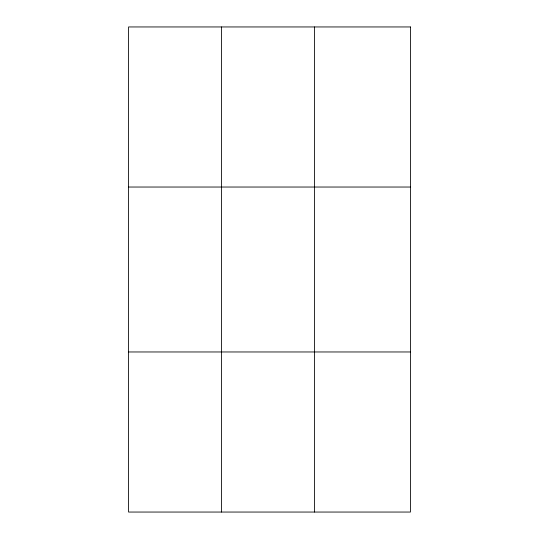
<?xml version="1.0" encoding="UTF-8"?>
<svg xmlns="http://www.w3.org/2000/svg" width="539" height="539" viewBox="0 0 539 539"><rect width="100%" height="100%" fill="white"/><g stroke="black" fill="none" stroke-linecap="round" stroke-linejoin="round"><path stroke-width="0.81" d="M221.583 26.95L221.583 512.05M314.594 26.95L314.594 512.05M128.572 187.033L410.428 187.033M128.572 351.967L410.428 351.967M410.428 26.95L410.428 512.05L128.572 512.05L128.572 26.95L410.428 26.95"/></g></svg>
